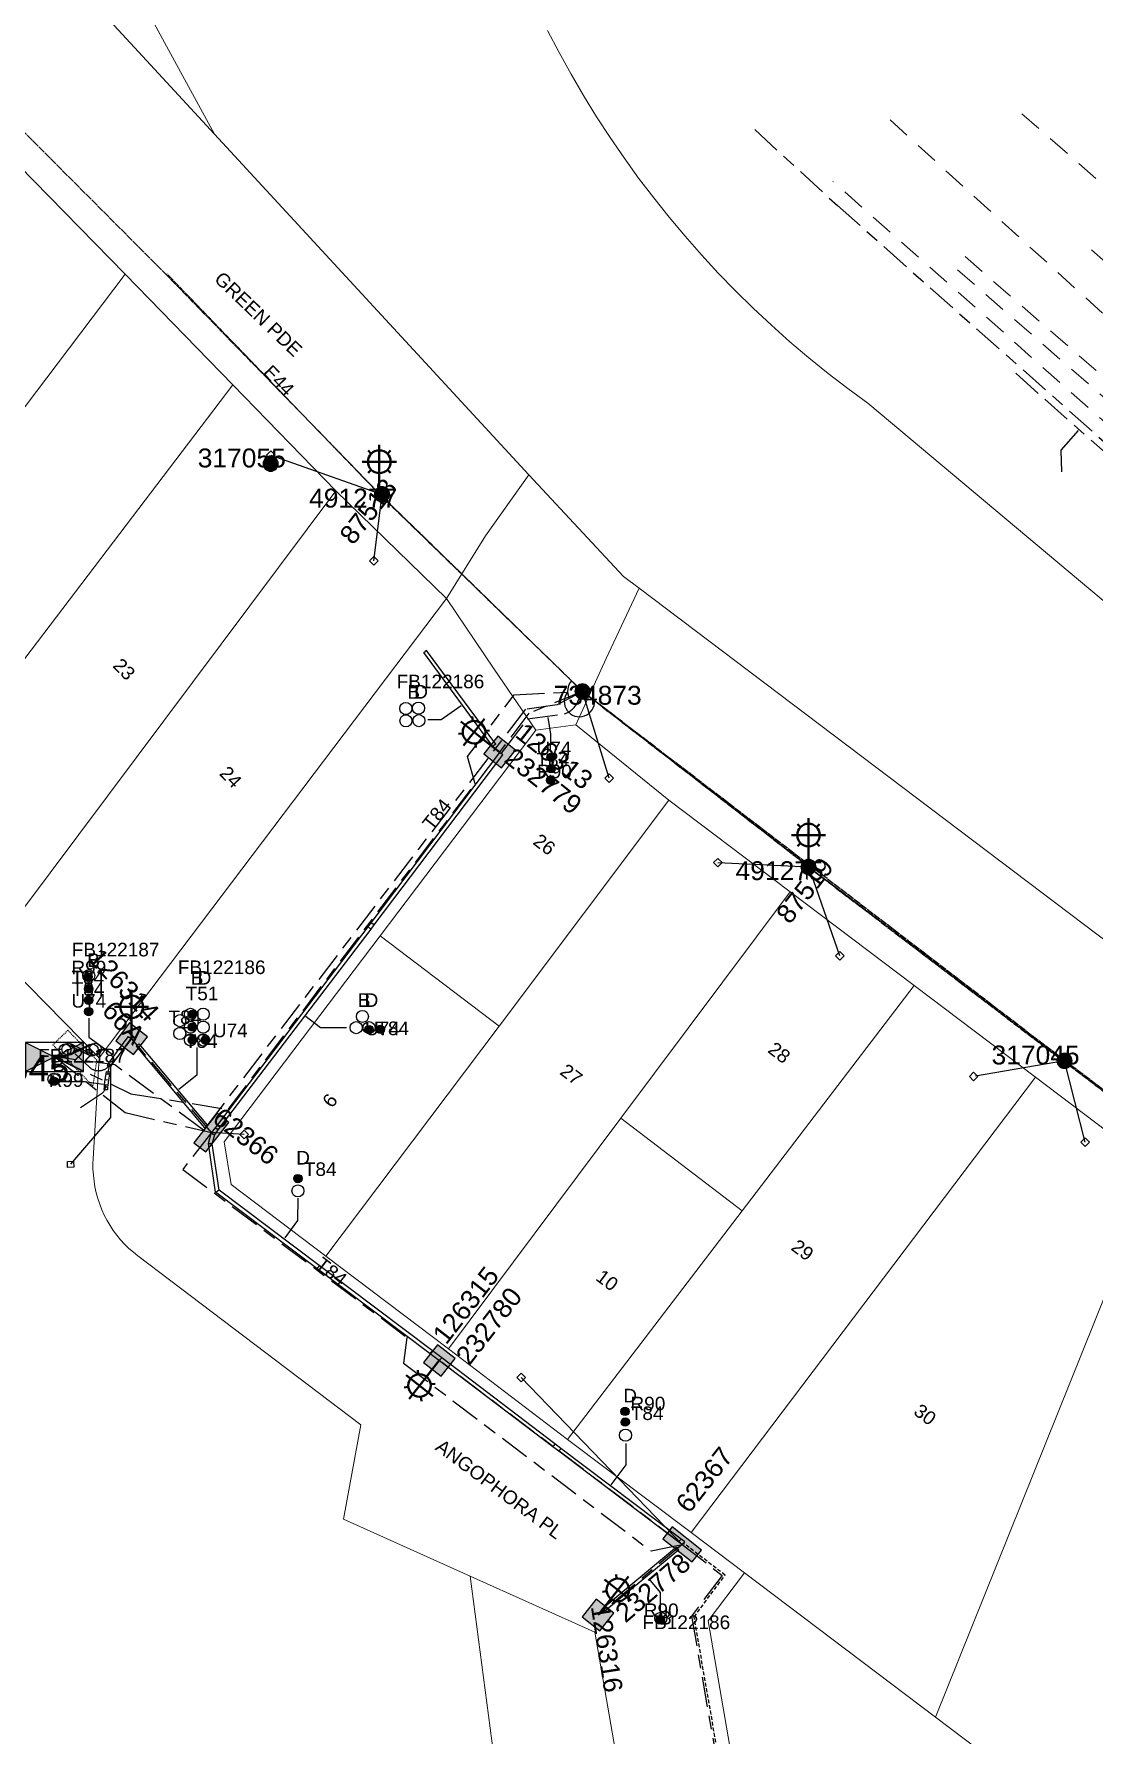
# Model space of a CAD drawing. Header units: metres. Extents: x 275581 to 277562, y 6265937 to 6267965.
# Drawn here: x 276253.6 to 276393.8, y 6267161 to 6267386 of the extents above; entities that cross this region are included whole.
import ezdxf
from ezdxf.enums import TextEntityAlignment as Align

# ---------------------------------------------------------------- set-up
doc = ezdxf.new("R2010")
doc.units = ezdxf.units.M
for name, pattern in [('Cable Exist OH', [1, 1, 0]), ('Cable Exist UG', [8.2, 4, -1.2, 1.8, -1.2]), ('Dash', [5, 3, -2]), ('DASHED', [0.75, 0.5, -0.25]), ('HIDDEN', [0.375, 0.25, -0.125]), ('HIDDEN2', [0.1875, 0.125, -0.0625])]:
    doc.linetypes.add(name, pattern=pattern)
doc.layers.get('0').update_dxf_attribs({"color": 6})
for name, color, linetype, lineweight in [('Cadastre Developer_SP_EXT', 9, 'Continuous', 5), ('Cadastre Land Parcels_SP_EXT', 9, 'Continuous', 5), ('Cadastre Other Property_SP_EXT', 9, 'HIDDEN', 5), ('Cadastre Roads_SP_EXT', 9, 'Continuous', 5)]:
    doc.layers.add(name, color=color, linetype=linetype, lineweight=lineweight)
for name, color, linetype in [('Duct_SP_EXT', 7, 'Continuous'), ('Equip_LV_EXT', 7, 'Continuous'), ('Equip_SP_SL_EXT', 7, 'Continuous'), ('Mains_HV_EXT', 7, 'Continuous'), ('Mains_LV_EXT', 7, 'Continuous'), ('Mains_LV_SL_EXT', 7, 'Continuous'), ('Mains_SL_EXT', 7, 'Continuous'), ('Services_SP_EXT', 7, 'Continuous'), ('Sub_SP_EXT', 7, 'Continuous'), ('SupportsOH_SP_TR_HV_LV_SL_EXT', 7, 'Continuous'), ('SupportsUG_SP_LV_EXT', 7, 'Continuous'), ('SupportsUG_SP_LV_SL_EXT', 7, 'Continuous'), ('Trench_SP_EXT', 7, 'Continuous')]:
    doc.layers.add(name, color=color, linetype=linetype)
doc.layers.add('UNKNOWN_FEATURES', color=1, linetype='DASHED', plot=False)
doc.styles.add('COLUMN_LABEL', font='arial.ttf')
doc.styles.add('iecARIAL', font='arial.ttf', dxfattribs={"height": 2})
doc.styles.add('POLE_LABEL', font='arial.ttf')
doc.styles.get("Standard").update_dxf_attribs({"font": 'arial.ttf'})

# ---------------------------------------------------------------- blocks, each defined once
blk = doc.blocks.new('SUB_PADMOUNT_EXT')
for points in [[(0, 0), (-3.84, 1.92), (-3.84, -1.92)], [(0, 0), (3.84, 1.92), (3.84, -1.92)]]:
    blk.add_hatch(color=256).paths.add_polyline_path(points)
for p, q in [((3.84, 1.92), (-3.84, -1.92)), ((-3.84, 1.92), (3.84, -1.92))]:
    blk.add_line(p, q)
blk.add_lwpolyline([(-3.84, -1.92), (3.84, -1.92), (3.84, 1.92), (-3.84, 1.92)], close=True)
for tag, height, flags, p in [('ASSET_NUM', 3.5, 8, (2, 2)), ('STREET_CODE', 0.2, 9, (1.5, 0)), ('CONSTRUCTED_VOLTAGE', 0.2, 9, (1.5, -0.2)), ('OPERATING_VOLTAGE', 0.2, 9, (1.5, -0.6)), ('ORIENTATION', 0.2, 9, (1.5, -0.8)), ('OWNED_BY', 0.2, 9, (1.5, -1)), ('OPERATED_BY', 0.2, 9, (1.5, -1.2)), ('SECONDARY_VOLTAGE', 0.2, 9, (1.5, -1.6)), ('STATE', 0.2, 9, (1.5, -1.8)), ('SUBSTATION_TYPE', 0.2, 9, (1.5, -2.2)), ('NO_PHASES', 0.2, 9, (1.5, -0.4)), ('MAINTAINED_BY', 0.2, 9, (1.5, -1.4)), ('PARENT', 0.2, 9, (1.5, -2)), ('STREETNAME', 0.2, 9, (1.5, -3)), ('SUBURB', 0.2, 9, (1.5, -3.2)), ('Z', 0.2, 1, (1.5, -3.6)), ('USAGE', 0.2, 9, (1.5, -2.4)), ('LEGEND', 0.2, 9, (1.5, -2.6)), ('LOCATION', 0.2, 9, (1.5, -2.8)), ('NOTES', 0.2, 9, (1.5, -3.4))]:
    blk.add_attdef(tag, text='', height=height, dxfattribs=dict(flags=flags)).set_placement(p, align=Align.MIDDLE_LEFT)
blk = doc.blocks.new('COLUMN_EXT')
blk.add_hatch(color=256).paths.add_polyline_path([(-1.49, 1.48), (-1.49, -1.49), (1.48, -1.49), (1.48, 1.48)])
blk.add_lwpolyline([(-1.49, -1.49), (1.48, -1.49), (1.48, 1.48), (-1.49, 1.48)], close=True)
for tag, height, style, flags, p in [('ASSET_NUM', 2.5, 'COLUMN_LABEL', 8, (2, 2)), ('STRUCTURE_PLANT_NUMBER', 0.2, 'POLE_LABEL', 9, (1.81, 0.03)), ('STREET_CODE', 0.2, 'COLUMN_LABEL', 9, (1.81, -0.2))]:
    blk.add_attdef(tag, text='', height=height, dxfattribs=dict(style=style, flags=flags)).set_placement(p, align=Align.MIDDLE_LEFT)
at = {"flags": 1}
blk.add_attdef('Z', (1.81, -2.35), '', height=0.2, dxfattribs=at)
at = {"flags": 9}
for tag, p in [('COLUMN_TYPE', (1.81, -0.4)), ('OWNED_BY', (1.81, -0.6)), ('STATE', (1.81, -0.8)), ('USAGE', (1.81, -1)), ('STREETNAME', (1.81, -1.6)), ('SUBURB', (1.81, -1.8)), ('LEGEND', (1.81, -1.2)), ('LOCATION', (1.81, -1.4)), ('NOTES', (1.81, -2))]:
    blk.add_attdef(tag, text='', height=0.2, dxfattribs=at).set_placement(p, align=Align.MIDDLE_LEFT)
blk = doc.blocks.new('PILLAR_EXT')
blk.add_hatch(color=256).paths.add_polyline_path([(-2.475, 0.99), (-2.475, -0.99), (2.475, -0.99), (2.475, 0.99)])
blk.add_lwpolyline([(-2.475, -0.99), (2.475, -0.99), (2.475, 0.99), (-2.475, 0.99)], close=True)
at = {"style": 'iecARIAL', "flags": 8}
blk.add_attdef('ASSET_NUM', (1.5, 3.5), '', height=2.5, dxfattribs=at)
for tag, p, flags in [('OWNED_BY', (0, -0.2), 9), ('STATE', (0, -0.4), 9), ('SUPPORT_TYPE', (0, -0.6), 9), ('STREETNAME', (0, -1.8), 9), ('SUBURB', (0, -2), 1), ('USAGE', (0, -0.8), 9), ('LEGEND', (0, -1), 9), ('LOCATION', (0, -1.2), 9), ('NOTES', (0, -1.4), 9), ('PARENT', (0, -1.6), 9)]:
    blk.add_attdef(tag, p, '', height=0.2, dxfattribs=dict(flags=flags))
blk = doc.blocks.new('DUCT_EXT')
blk.add_circle((0, 0.8), 0.8)
at = {"flags": 1}
blk.add_attdef('Z', (0, 0), '', height=0.2, dxfattribs=at)
at = {"flags": 9}
for tag, p in [('DUCT_CODE', (0, 0)), ('XSECT_TYPE', (0, -0.2)), ('STATE', (0, -0.6)), ('FB_REFERENCE', (0, -0.4)), ('NOTES', (0, -0.8))]:
    blk.add_attdef(tag, text='', height=0.2, dxfattribs=at).set_placement(p, align=Align.MIDDLE_LEFT)
blk = doc.blocks.new('SL_LANTERN_EXT')
at = {"lineweight": 40}
for p, q in [((-1.46, 5.68), (-1.06, 5.28)), ((0, 1.97), (0, 6.47)), ((1.46, 5.68), (1.06, 5.28)), ((-2.25, 4.22), (2.25, 4.22)), ((-1.46, 2.76), (-1.06, 3.16)), ((0, 0), (0, 2.72)), ((1.46, 2.76), (1.06, 3.16))]:
    blk.add_line(p, q, dxfattribs=at)
blk.add_circle((0, 4.22), 1.5, dxfattribs=at)
at = {"style": 'iecARIAL', "flags": 8}
blk.add_attdef('ASSET_NUM', (1.5, 1.5), '', height=2.5, dxfattribs=at)
for tag, p, height, flags in [('OPERATING_VOLTAGE', (0.98, -1.65), 0.2, 9), ('ORIENTATION', (0.98, -1.85), 0.2, 9), ('OWNED_BY', (0.98, -2.05), 0.2, 9), ('STATE', (0.98, -2.25), 0.2, 9), ('CONSTRUCTED_VOLTAGE', (0.98, -0.65), 0.2, 9), ('CONTROL_TYPE', (0.98, -0.85), 0.2, 9), ('LANTERN_PURPOSE', (0.98, -1.05), 0.2, 9), ('LANTERN_TYPE', (0.98, -1.25), 0.2, 9), ('NO_PHASES', (0.98, -1.45), 0.2, 9), ('USAGE', (0.98, -2.45), 0.2, 9), ('LNUMBER', (2.18, -3.25), 2.5, 8), ('CEXIST', (0.98, -2.65), 0.2, 9), ('CNEW', (0.98, -2.85), 0.2, 9), ('CNUMBER', (0.98, -3.05), 0.2, 9), ('CREMOVE', (0.98, -3.25), 0.2, 9), ('CREPLACE', (0.98, -3.45), 0.2, 9), ('LKINGHEIGHT', (0.98, -3.65), 0.2, 9), ('LBRACKET', (0.98, -3.85), 0.2, 9), ('LBRACKETVOCAB', (0.98, -4.05), 0.2, 9), ('LCATEGORY', (0.98, -4.25), 0.2, 9), ('LCHARGE1', (0.98, -4.45), 0.2, 9), ('LCHARGE1PERCENT', (0.98, -4.65), 0.2, 9), ('LCHARGE2', (0.98, -4.85), 0.2, 9), ('LCHARGE2PERCENT', (0.98, -5.05), 0.2, 9), ('LCHARGE3', (0.98, -5.25), 0.2, 9), ('LCHARGE3PERCENT', (0.98, -5.45), 0.2, 9), ('LEXIST', (0.98, -5.65), 0.2, 9), ('LLAMP', (0.98, -5.85), 0.2, 9), ('LLAMPVOCAB', (0.98, -6.05), 0.2, 9), ('LMAST', (0.98, -6.25), 0.2, 9), ('LMASTVOCAB', (0.98, -6.45), 0.2, 9), ('LNEW', (0.98, -6.65), 0.2, 9), ('LANTNUMBER', (0.98, -6.85), 0.2, 9), ('LOUTREACH', (0.98, -7.25), 0.2, 9), ('LOUTREACHVOCAB', (0.98, -7.45), 0.2, 9), ('LRATECODE', (0.98, -7.65), 0.2, 9), ('LREMOVE', (0.98, -7.85), 0.2, 9), ('LREPLACE', (0.98, -8.05), 0.2, 9), ('LTYPE', (0.98, -8.25), 0.2, 9), ('LTYPEVOCAB', (0.98, -8.45), 0.2, 9), ('LEGEND', (0.98, -8.65), 0.2, 9), ('LOCATION', (0.98, -8.85), 0.2, 9), ('NOTES', (0.98, -9.05), 0.2, 9), ('STREETNAME', (0.98, -9.25), 0.2, 9), ('SUBURB', (0.98, -9.45), 0.2, 1)]:
    blk.add_attdef(tag, p, '', height=height, dxfattribs=dict(flags=flags))
blk = doc.blocks.new('CCP_EXT')
at = {"flags": 9}
for tag, p in [('STATE', (0, -1.8)), ('NOTES', (0, -2))]:
    blk.add_attdef(tag, text='', height=0.2, dxfattribs=at).set_placement(p, align=Align.MIDDLE_LEFT)
blk.add_wipeout([(0, 0.57), (0.57, 0), (0, -0.57), (-0.57, 0)])
blk.add_lwpolyline([(-0.57, 0), (0, 0.57), (0.57, 0), (0, -0.57), (-0.57, 0)])
at = {"flags": 1}
blk.add_attdef('Z', (0, 0), '', height=0.2, dxfattribs=at)
at = {"flags": 9}
for tag, p in [('CCP_TYPE', (0, 0)), ('CONSTRUCTED_VOLTAGE', (0, -0.2)), ('OPERATING_VOLTAGE', (0, -0.6)), ('ORIENTATION', (0, -0.8)), ('OWNED_BY', (0, -1)), ('NO_PHASES', (0, -0.4)), ('USAGE', (0, -1.2)), ('LEGEND', (0, -1.4)), ('LIFE_SUPPORT', (0, -1.6))]:
    blk.add_attdef(tag, text='', height=0.2, dxfattribs=at).set_placement(p, align=Align.MIDDLE_LEFT)
blk = doc.blocks.new('POLE_EXT')
blk.add_hatch(color=256).paths.add_polyline_path([(-1, 0, 1), (1, 0, 1)])
blk.add_lwpolyline([(-1, 0, 1), (1, 0, 1)], format="xyb", close=True)
for tag, height, flags, p in [('pNumber', 2.5, 8, (-17.84, 2.07)), ('OWNED_BY', 0.2, 9, (1.35, -0.4)), ('SPECIAL_USE', 0.2, 9, (1.35, -0.8)), ('STATE', 0.2, 9, (1.35, -1)), ('cLV', 0.2, 9, (1.35, -1.4)), ('hDepth', 0.2, 9, (1.35, -1.6)), ('hDia', 0.2, 9, (1.35, -1.8)), ('cHV', 0.2, 9, (1.35, -2)), ('PARENT', 0.2, 9, (1.35, -0.6)), ('USAGE', 0.2, 9, (1.35, -1.2)), ('LBRACKET', 0.2, 9, (1.35, -2.2)), ('cLinedev', 0.2, 9, (1.35, -3.4)), ('pExisting', 0.2, 9, (1.35, -3.8)), ('pFooting', 0.2, 9, (1.35, -4.4)), ('pNew', 0.2, 9, (1.35, -4.6)), ('LExisting', 0.2, 9, (1.35, -2.4)), ('LANTNUMBER', 0.2, 9, (1.35, -2.6)), ('LOther', 0.2, 9, (1.35, -2.8)), ('LRemove', 0.2, 9, (1.35, -3)), ('LEGEND', 0.2, 9, (1.35, -3.2)), ('LOCATION', 0.2, 9, (1.35, -3.6)), ('PFNUMBER', 0.2, 9, (1.35, -4)), ('NEWPFNUMBER', 0.2, 9, (1.35, -4.2)), ('pRelocate', 0.2, 9, (1.35, -5)), ('pRemove', 0.2, 9, (1.35, -5.2)), ('pReplace', 0.2, 9, (1.35, -5.4)), ('pStay', 0.2, 9, (1.35, -5.6)), ('pType', 0.2, 9, (1.35, -5.8)), ('cspan', 0.2, 9, (1.35, -6)), ('STREETNAME', 0.2, 9, (1.35, -6.2)), ('SUBURB', 0.2, 9, (1.35, -6.4)), ('NOTES', 0.2, 9, (1.35, -6.6)), ('MAINTAINED_BY', 0.2, 9, (1.36, -6.81)), ('OPERATED_BY', 0.2, 9, (1.36, -7.01))]:
    blk.add_attdef(tag, text='', height=height, dxfattribs=dict(flags=flags)).set_placement(p, align=Align.MIDDLE_LEFT)
at = {"style": 'POLE_LABEL'}
for tag, height, flags, p in [('ASSET_NUM', 2.5, 8, (2, 2)), ('STRUCTURE_PLANT_NUMBER', 0.2, 9, (1.35, 0.03)), ('STREET_CODE', 0.2, 9, (1.35, -0.2))]:
    blk.add_attdef(tag, text='', height=height, dxfattribs=dict(at, flags=flags)).set_placement(p, align=Align.MIDDLE_LEFT)
at = {"flags": 1}
blk.add_attdef('Z', (1.35, -7.33), '', height=0.2, dxfattribs=at)
blk = doc.blocks.new('LV_UG_DFUSE_CLOSED_EXT')
for points in [[(1, 0), (0, 0)], [(5.04, 0.73), (2.16, -0.72)], [(5.05, -0.71), (2.16, 0.72)], [(6.2, 0.01), (7.2, 0.01)]]:
    blk.add_lwpolyline(points)
for centre in [(1.8, 0), (5.4, 0.01)]:
    blk.add_circle(centre, 0.8)
at = {"flags": 9}
for tag, p in [('ACTUAL_STATUS', (0, 0)), ('CONSTRUCTED_VOLTAGE', (0, -0.2)), ('OPERATING_VOLTAGE', (0, -0.6)), ('ORIENTATION', (0, -0.8)), ('STATE', (0, -1)), ('SWITCH_TYPE', (0, -1.2)), ('NO_PHASES', (0, -0.4)), ('USAGE', (0, -1.4)), ('NOTES', (0, -1.6))]:
    blk.add_attdef(tag, text='', height=0.2, dxfattribs=at).set_placement(p, align=Align.MIDDLE_LEFT)
at = {"flags": 1}
blk.add_attdef('Z', (0, 0), '', height=0.2, dxfattribs=at)
blk = doc.blocks.new('CABLE_LARGE_EXT')
h = blk.add_hatch(color=256)
edge = h.paths.add_edge_path()
edge.add_arc((0, 0.55), 0.55, 0, 360)
blk.add_circle((0, 0.55), 0.55)
at = {"flags": 1}
blk.add_attdef('Z', (0, 0), '', height=0.2, dxfattribs=at)
at = {"flags": 9}
for tag, p in [('COND_CODE', (0, 0)), ('STATE', (0, -0.4)), ('XSECT_SIZE', (0, -0.6)), ('FB_REFERENCE', (0, -0.2)), ('NOTES', (0, -0.8))]:
    blk.add_attdef(tag, text='', height=0.2, dxfattribs=at).set_placement(p, align=Align.MIDDLE_LEFT)

msp = doc.modelspace()

# ---------------------------------------------------------------- linework, layer by layer
at = {"layer": 'Cadastre Developer_SP_EXT', "linetype": 'Dash'}
for points in [[(276384.28, 6267375.49), (276513.6, 6267261.84)], [(276366.83, 6267374.66), (276402.66, 6267342.1), (276505.96, 6267253.24)], [(276393.47, 6267357.47), (276504.51, 6267259.71), (276519.97, 6267248.45)], [(276376.75, 6267356.59), (276497.24, 6267251.78)], [(276375.74, 6267354.85), (276489.9, 6267255.39)]]:
    msp.add_lwpolyline(points, dxfattribs=at)
at = {"layer": 'Cadastre Land Parcels_SP_EXT', "linetype": 'Continuous'}
for points in [[(276248.38, 6267433.95), (276256.94, 6267411.57), (276263.35, 6267398.64), (276277.43, 6267372.8), (276319.05, 6267327.73), (276331.57, 6267314.25), (276333.62, 6267312.71), (276480.58, 6267201.61), (276505.64, 6267182.7), (276542.26, 6267155), (276550.53, 6267166.37), (276564.88, 6267162.41), (276587.91, 6267160.08), (276725.12, 6267148.07), (276714.64, 6267133.5), (276780.87, 6267129.38), (276797.69, 6267128.17), (276798.5, 6267120.99), (276870.1, 6267093.58), (276892.51, 6267074.54), (276915.23, 6267055.24), (276952.48, 6267001.04)], [(276424.27, 6267286.57), (276363.9, 6267337.18), (276361.25, 6267339.14), (276358.65, 6267341.13), (276356.09, 6267343.19), (276353.58, 6267345.32), (276351.13, 6267347.5), (276348.73, 6267349.74), (276346.39, 6267352.04), (276344.1, 6267354.4), (276341.87, 6267356.81), (276339.7, 6267359.27), (276337.59, 6267361.79), (276335.55, 6267364.35), (276333.56, 6267366.97), (276331.64, 6267369.63), (276329.78, 6267372.34), (276327.99, 6267375.09), (276326.27, 6267377.89), (276324.62, 6267380.72), (276323.03, 6267383.6), (276321.52, 6267386.51)], [(276317.22, 6267136.75), (276311.27, 6267182.01), (276294.49, 6267189.56), (276296.82, 6267202.04), (276267.31, 6267224.36), (276266.7, 6267224.85), (276266.11, 6267225.37), (276265.55, 6267225.92), (276265.02, 6267226.5), (276264.52, 6267227.11), (276264.05, 6267227.74), (276263.62, 6267228.39), (276263.22, 6267229.07), (276262.86, 6267229.77), (276262.54, 6267230.48), (276262.25, 6267231.22), (276262, 6267231.96), (276261.79, 6267232.72), (276261.62, 6267233.49), (276261.5, 6267234.26), (276261.41, 6267235.04), (276261.36, 6267235.83), (276261.36, 6267236.61), (276261.38, 6267237.21), (276261.95, 6267246.86), (276262.17, 6267250.57), (276248.08, 6267264.93)]]:
    msp.add_lwpolyline(points, dxfattribs=at)
for points in [[(276265.6, 6267354.24), (276251.55, 6267368.65), (276205.9, 6267308.12), (276219.9, 6267293.79), (276265.6, 6267354.24)], [(276279.88, 6267339.6), (276265.6, 6267354.24), (276219.9, 6267293.79), (276234.01, 6267279.33), (276279.88, 6267339.6)], [(276248.08, 6267264.93), (276293.49, 6267325.61), (276279.88, 6267339.6), (276234.01, 6267279.33), (276248.08, 6267264.93)], [(276308.14, 6267311.35), (276293.49, 6267325.61), (276248.08, 6267264.93), (276262.17, 6267250.57), (276308.14, 6267311.35)], [(276337.54, 6267284.68), (276325.26, 6267294.62), (276319.94, 6267293.92), (276299.36, 6267266.73), (276315.09, 6267254.77), (276337.54, 6267284.68)], [(276353.61, 6267272.54), (276337.54, 6267284.68), (276315.09, 6267254.77), (276292.18, 6267224.34), (276308.39, 6267212.07), (276331.21, 6267242.59), (276353.61, 6267272.54)], [(276347.25, 6267230.33), (276370.03, 6267260.14), (276353.61, 6267272.54), (276331.21, 6267242.59), (276347.25, 6267230.33)], [(276315.09, 6267254.77), (276299.36, 6267266.73), (276278.74, 6267239.47), (276279.64, 6267233.82), (276292.18, 6267224.34), (276315.09, 6267254.77)], [(276340.5, 6267187.78), (276386.08, 6267248.01), (276370.03, 6267260.14), (276347.25, 6267230.33), (276324.14, 6267200.1), (276340.5, 6267187.78)], [(276372.84, 6267163.36), (276402.06, 6267235.95), (276386.08, 6267248.01), (276340.5, 6267187.78), (276347.57, 6267182.46), (276372.84, 6267163.36)], [(276347.25, 6267230.33), (276331.21, 6267242.59), (276308.39, 6267212.07), (276324.14, 6267200.1), (276347.25, 6267230.33)], [(276406.6, 6267137.83), (276418.17, 6267223.78), (276402.06, 6267235.95), (276372.84, 6267163.36), (276380.27, 6267157.74), (276406.6, 6267137.83)], [(276335.98, 6267127.29), (276327.78, 6267174.58), (276311.27, 6267182.01), (276317.22, 6267136.75), (276265.96, 6267092.62), (276151.02, 6267173.49), (276147.76, 6267148.65), (276143.77, 6267117.76), (276141.76, 6267101.86), (276139.2, 6267081.86), (276134.02, 6267063.32), (276129.22, 6267045.91), (276123.61, 6267026.16), (276137.54, 6267024.29), (276147.46, 6267022.95), (276148.83, 6267022.76), (276269.2, 6267006.41), (276279.22, 6267078.43), (276335.98, 6267127.29)], [(276372.84, 6267163.36), (276347.57, 6267182.46), (276342.75, 6267176.08), (276349.83, 6267135.18), (276365.24, 6267137.85), (276380.27, 6267157.74), (276372.84, 6267163.36)]]:
    msp.add_lwpolyline(points, close=True, dxfattribs=at)
at = {"layer": 'Cadastre Other Property_SP_EXT', "linetype": 'HIDDEN2'}
msp.add_lwpolyline([(276261.36, 6267246.86), (276261.87, 6267250.28), (276258.03, 6267254.22), (276256.06, 6267252.3), (276261.36, 6267246.86)], close=True, dxfattribs=at)
at = {"layer": 'Duct_SP_EXT'}
for p, q in [((276305.12, 6267304.2), (276305.32, 6267304.35)), ((276314.26, 6267291.79), (276305.12, 6267304.2)), ((276305.51, 6267304.49), (276305.32, 6267304.35)), ((276314.65, 6267292.07), (276305.51, 6267304.49)), ((276314.26, 6267291.79), (276314.46, 6267291.93)), ((276314.65, 6267292.07), (276314.46, 6267291.93)), ((276298.19, 6267268.46), (276315.19, 6267290.97)), ((276298.58, 6267268.17), (276315.57, 6267290.68)), ((276315.19, 6267290.97), (276315.38, 6267290.83)), ((276315.57, 6267290.68), (276315.38, 6267290.83)), ((276297.77, 6267267.9), (276298.19, 6267268.46)), ((276297.77, 6267267.9), (276297.96, 6267267.75)), ((276298.15, 6267267.61), (276297.96, 6267267.75)), ((276298.15, 6267267.61), (276298.58, 6267268.17)), ((276298.19, 6267268.46), (276298.19, 6267268.46)), ((276298.19, 6267268.46), (276298.38, 6267268.32)), ((276298.19, 6267268.46), (276298.38, 6267268.32)), ((276298.58, 6267268.17), (276298.38, 6267268.32)), ((276298.58, 6267268.17), (276298.38, 6267268.32)), ((276298.58, 6267268.17), (276298.58, 6267268.17)), ((276264.92, 6267251.95), (276263.26, 6267249.7)), ((276265.31, 6267251.66), (276263.71, 6267249.51)), ((276266.01, 6267253.41), (276264.92, 6267251.95)), ((276264.92, 6267251.95), (276264.92, 6267251.95)), ((276264.92, 6267251.95), (276265.12, 6267251.81)), ((276264.92, 6267251.95), (276265.12, 6267251.81)), ((276265.31, 6267251.66), (276265.12, 6267251.81)), ((276265.31, 6267251.66), (276265.12, 6267251.81)), ((276266.39, 6267253.12), (276265.31, 6267251.66)), ((276265.31, 6267251.66), (276265.31, 6267251.66)), ((276266.01, 6267253.41), (276266.2, 6267253.27)), ((276266.39, 6267253.12), (276266.2, 6267253.27)), ((276267.07, 6267252.11), (276267.25, 6267252.26)), ((276267.07, 6267252.11), (276276.13, 6267241.31)), ((276267.44, 6267252.42), (276267.25, 6267252.26)), ((276267.44, 6267252.42), (276276.5, 6267241.62)), ((276263.26, 6267249.7), (276263.23, 6267249.52)), ((276263.23, 6267249.52), (276263.46, 6267249.48)), ((276263.26, 6267249.7), (276263.48, 6267249.6)), ((276263.7, 6267249.45), (276263.46, 6267249.48)), ((276263.71, 6267249.51), (276263.48, 6267249.6)), ((276263.71, 6267249.51), (276263.7, 6267249.45)), ((276262.84, 6267247.04), (276262.82, 6267246.71)), ((276262.94, 6267247.72), (276262.84, 6267247.04)), ((276262.84, 6267247.04), (276263.07, 6267247.01)), ((276263.06, 6267248.47), (276262.94, 6267247.72)), ((276262.94, 6267247.72), (276262.94, 6267247.72)), ((276262.94, 6267247.72), (276263.18, 6267247.68)), ((276262.94, 6267247.72), (276263.18, 6267247.68)), ((276263.11, 6267248.76), (276263.06, 6267248.47)), ((276263.06, 6267248.47), (276263.3, 6267248.43)), ((276263.31, 6267246.98), (276263.07, 6267247.01)), ((276263.11, 6267248.76), (276263.35, 6267248.73)), ((276263.42, 6267247.64), (276263.18, 6267247.68)), ((276263.42, 6267247.64), (276263.18, 6267247.68)), ((276263.54, 6267248.4), (276263.3, 6267248.43)), ((276263.31, 6267246.98), (276263.3, 6267246.69)), ((276263.42, 6267247.64), (276263.31, 6267246.98)), ((276263.58, 6267248.69), (276263.35, 6267248.73)), ((276263.54, 6267248.4), (276263.42, 6267247.64)), ((276263.42, 6267247.64), (276263.42, 6267247.64)), ((276263.58, 6267248.69), (276263.54, 6267248.4)), ((276262.82, 6267246.71), (276262.8, 6267246.37)), ((276262.8, 6267246.37), (276263.04, 6267246.36)), ((276262.82, 6267246.71), (276263.06, 6267246.7)), ((276263.28, 6267246.34), (276263.04, 6267246.36)), ((276263.3, 6267246.69), (276263.06, 6267246.7)), ((276263.3, 6267246.69), (276263.28, 6267246.34)), ((276276.13, 6267241.31), (276276.31, 6267241.46)), ((276276.5, 6267241.62), (276276.31, 6267241.46)), ((276276.66, 6267239.25), (276277.02, 6267240.56)), ((276277.02, 6267240.56), (276277.26, 6267240.5)), ((276277.06, 6267240.64), (276277.55, 6267241.31)), ((276277.06, 6267240.64), (276277.26, 6267240.5)), ((276277.15, 6267239.22), (276277.49, 6267240.43)), ((276277.49, 6267240.43), (276277.26, 6267240.5)), ((276277.45, 6267240.36), (276277.26, 6267240.5)), ((276277.45, 6267240.36), (276277.94, 6267241.03)), ((276277.55, 6267241.31), (276277.55, 6267241.31)), ((276277.55, 6267241.31), (276277.75, 6267241.17)), ((276277.55, 6267241.31), (276277.75, 6267241.17)), ((276277.94, 6267241.03), (276277.75, 6267241.17)), ((276277.94, 6267241.03), (276277.75, 6267241.17)), ((276277.94, 6267241.03), (276277.94, 6267241.03)), ((276277.59, 6267232.79), (276276.66, 6267239.25)), ((276276.66, 6267239.25), (276276.9, 6267239.24)), ((276277.15, 6267239.22), (276276.9, 6267239.24)), ((276278.04, 6267233.05), (276277.15, 6267239.22)), ((276277.59, 6267232.79), (276277.82, 6267232.92)), ((276290.99, 6267222.7), (276277.59, 6267232.79)), ((276278.04, 6267233.05), (276277.82, 6267232.92)), ((276291.28, 6267223.09), (276278.04, 6267233.05)), ((276290.99, 6267222.7), (276291.14, 6267222.89)), ((276305.98, 6267211.43), (276290.99, 6267222.7)), ((276291.28, 6267223.09), (276291.14, 6267222.89)), ((276306.27, 6267211.81), (276291.28, 6267223.09)), ((276305.98, 6267211.43), (276306.12, 6267211.62)), ((276305.98, 6267211.43), (276306.12, 6267211.62)), ((276307.22, 6267210.49), (276305.98, 6267211.43)), ((276305.98, 6267211.43), (276305.98, 6267211.43)), ((276306.27, 6267211.81), (276306.12, 6267211.62)), ((276306.27, 6267211.81), (276306.12, 6267211.62)), ((276307.5, 6267210.88), (276306.27, 6267211.81)), ((276306.27, 6267211.81), (276306.27, 6267211.81)), ((276307.5, 6267210.88), (276307.36, 6267210.69)), ((276307.5, 6267210.88), (276307.36, 6267210.69)), ((276307.21, 6267210.49), (276307.36, 6267210.69)), ((276307.22, 6267210.49), (276307.36, 6267210.69)), ((276322.2, 6267199.11), (276322.34, 6267199.3)), ((276322.2, 6267199.11), (276322.34, 6267199.3)), ((276322.99, 6267198.52), (276322.2, 6267199.11)), ((276322.2, 6267199.11), (276322.2, 6267199.11)), ((276322.49, 6267199.49), (276322.34, 6267199.3)), ((276322.49, 6267199.49), (276322.34, 6267199.3)), ((276323.27, 6267198.9), (276322.49, 6267199.49)), ((276322.49, 6267199.49), (276322.49, 6267199.49)), ((276322.99, 6267198.52), (276323.13, 6267198.71)), ((276338.89, 6267186.52), (276322.99, 6267198.52)), ((276323.27, 6267198.9), (276323.13, 6267198.71)), ((276339.18, 6267186.91), (276323.27, 6267198.9)), ((276338.89, 6267186.52), (276339.03, 6267186.71)), ((276338.89, 6267186.52), (276339.03, 6267186.71)), ((276339.37, 6267186.16), (276338.89, 6267186.52)), ((276338.89, 6267186.52), (276338.89, 6267186.52)), ((276339.17, 6267186.91), (276339.03, 6267186.71)), ((276339.18, 6267186.91), (276339.03, 6267186.71)), ((276339.66, 6267186.55), (276339.17, 6267186.91)), ((276339.17, 6267186.91), (276339.18, 6267186.91)), ((276339.37, 6267186.16), (276339.51, 6267186.36)), ((276339.66, 6267186.55), (276339.51, 6267186.36)), ((276338.57, 6267185.84), (276328.81, 6267177.72)), ((276338.88, 6267185.48), (276329.11, 6267177.35)), ((276338.57, 6267185.84), (276338.72, 6267185.66)), ((276338.88, 6267185.48), (276338.72, 6267185.66)), ((276328.81, 6267177.72), (276328.96, 6267177.54)), ((276329.11, 6267177.35), (276328.96, 6267177.54))]:
    msp.add_line(p, q, dxfattribs=at)
at = {"layer": 'Duct_SP_EXT', "linetype": 'Continuous'}
msp.add_lwpolyline([(276389.55, 6267328.11), (276389.49, 6267330.98), (276391.78, 6267333.57)], dxfattribs=at)
at = {"layer": 'Duct_SP_EXT'}
for points in [[(276305.66, 6267295.32), (276307.42, 6267295.34), (276310.06, 6267297.19)], [(276321.92, 6267291.06), (276321.93, 6267293.4), (276321.61, 6267295.62)], [(276294.91, 6267254.56), (276291.48, 6267254.54), (276289.38, 6267256.13)], [(276260.79, 6267255.83), (276260.79, 6267253.31), (276264.02, 6267250.96)], [(276272.72, 6267254.6), (276274.04, 6267254.6)], [(276275.08, 6267251.93), (276275.1, 6267248.29), (276272.73, 6267246.38)], [(276257.01, 6267247.45), (276260.23, 6267247.45), (276262.72, 6267247.1)], [(276288.46, 6267232.02), (276288.44, 6267229.04), (276286.76, 6267226.77)], [(276331.85, 6267199.55), (276331.86, 6267196.72), (276329.9, 6267194.1)], [(276336.47, 6267176.75), (276336.45, 6267179.85), (276334.94, 6267181.65)]]:
    msp.add_lwpolyline(points, dxfattribs=at)
at = {"layer": 'Mains_HV_EXT', "linetype": 'Continuous'}
msp.add_lwpolyline([(276324.68, 6267300.47, 0.303824), (276324.38, 6267298.12)], format="xyb", dxfattribs=at)
at = {"layer": 'Mains_LV_EXT', "linetype": 'Cable Exist UG'}
for points in [[(276256.29, 6267250.7), (276266.37, 6267245.83), (276279.24, 6267243.75), (276311.91, 6267286.82), (276310.9, 6267290.46), (276317.11, 6267298.61), (276326.14, 6267299.05)], [(276277.03, 6267240.68), (276266.51, 6267253.1)], [(276256.29, 6267250.7), (276265.61, 6267243.35), (276277.03, 6267240.68)], [(276339.33, 6267186.21), (276344.6, 6267182.09), (276340.56, 6267176.73), (276348.2, 6267132.78), (276346.55, 6267130.88), (276343.01, 6267105.58), (276345.72, 6267103.06)]]:
    msp.add_lwpolyline(points, dxfattribs=at)
at = {"layer": 'Mains_LV_EXT', "linetype": 'Continuous'}
msp.add_lwpolyline([(276324.16, 6267298.95, 1.458352), (276327.72, 6267297.83)], format="xyb", dxfattribs=at)
at = {"layer": 'Mains_LV_SL_EXT', "linetype": 'Cable Exist UG'}
for points in [[(276348.92, 6267373.39), (276359.87, 6267363.34), (276404.94, 6267323.42)], [(276326.14, 6267299.05), (276319.05, 6267296.17), (276315.16, 6267291.04)], [(276339.33, 6267186.21), (276328.26, 6267176.83)]]:
    msp.add_lwpolyline(points, dxfattribs=at)
at = {"layer": 'Trench_SP_EXT', "linetype": 'Cable Exist UG'}
for points in [[(276383.47, 6267341.16), (276387.29, 6267337.72), (276403.87, 6267323.04), (276404.94, 6267323.42), (276404.67, 6267322.32), (276408.02, 6267319.36)], [(276266.47, 6267253.1), (276267.42, 6267251.94)], [(276263.55, 6267249.7), (276263.3, 6267248.43)], [(276276.03, 6267241.8), (276277.03, 6267240.68)], [(276339.33, 6267186.21), (276338.4, 6267185.39)], [(276329.2, 6267177.82), (276328.2, 6267176.87)]]:
    msp.add_lwpolyline(points, dxfattribs=at)
for points in [[(276315.42, 6267290.89), (276315.85, 6267291.45), (276315.85, 6267291.45), (276318.87, 6267295.43), (276323.75, 6267296.1), (276323.75, 6267296.1, 0.216974), (276325.53, 6267297.71), (276325.53, 6267297.71), (276326.14, 6267299.05)], [(276263.46, 6267249.48, -0.41864), (276260.88, 6267249.35), (276260.88, 6267249.35), (276259.01, 6267251.11)], [(276263.07, 6267247.01, -0.236571), (276262.49, 6267245.83), (276262.49, 6267245.83), (276259.7, 6267243.98)]]:
    msp.add_lwpolyline(points, format="xyb", dxfattribs=at)
at = {"layer": 'UNKNOWN_FEATURES'}
msp.add_lwpolyline([(276348.23, 6267134.42), (276348.21, 6267134.54), (276348.21, 6267134.54), (276348.15, 6267134.9), (276348.15, 6267134.9), (276340.9, 6267176.62), (276341.34, 6267177.22), (276341.34, 6267177.22), (276345, 6267182.14), (276339.51, 6267186.36)], dxfattribs=at)

# ---------------------------------------------------------------- block references
at = {"layer": 'Duct_SP_EXT'}
for name, p in [('DUCT_EXT', (276302.76, 6267296)), ('DUCT_EXT', (276304.44, 6267296.04)), ('DUCT_EXT', (276302.77, 6267294.37)), ('DUCT_EXT', (276304.49, 6267294.39)), ('CABLE_LARGE_EXT', (276321.97, 6267289.78)), ('CABLE_LARGE_EXT', (276321.94, 6267286.76)), ('CABLE_LARGE_EXT', (276321.96, 6267288.27)), ('DUCT_EXT', (276260.8, 6267260.65)), ('CABLE_LARGE_EXT', (276260.72, 6267260.73)), ('CABLE_LARGE_EXT', (276260.78, 6267257.65)), ('CABLE_LARGE_EXT', (276260.79, 6267259.15)), ('CABLE_LARGE_EXT', (276260.79, 6267256.15)), ('DUCT_EXT', (276297.01, 6267255.26)), ('DUCT_EXT', (276296.19, 6267253.77)), ('DUCT_EXT', (276297.89, 6267253.77)), ('CABLE_LARGE_EXT', (276297.89, 6267253.77)), ('CABLE_LARGE_EXT', (276299.38, 6267253.78)), ('DUCT_EXT', (276256.19, 6267246.94)), ('CABLE_LARGE_EXT', (276256.19, 6267246.94)), ('DUCT_EXT', (276288.48, 6267232.17)), ('CABLE_LARGE_EXT', (276288.47, 6267234.06)), ('CABLE_LARGE_EXT', (276331.76, 6267203.25)), ('CABLE_LARGE_EXT', (276331.79, 6267201.84)), ('DUCT_EXT', (276331.82, 6267199.85)), ('DUCT_EXT', (276336.49, 6267175.63)), ('CABLE_LARGE_EXT', (276336.42, 6267175.71))]:
    msp.add_blockref(name, p, dxfattribs=at)
at = {"layer": 'Duct_SP_EXT', "rotation": 90}
for name, p in [('DUCT_EXT', (276273.64, 6267255.49)), ('DUCT_EXT', (276275.05, 6267256.34)), ('CABLE_LARGE_EXT', (276275.05, 6267256.34)), ('DUCT_EXT', (276276.75, 6267256.35)), ('DUCT_EXT', (276273.64, 6267253.79)), ('DUCT_EXT', (276275.05, 6267254.64)), ('DUCT_EXT', (276275.05, 6267252.94)), ('CABLE_LARGE_EXT', (276275.05, 6267254.64)), ('DUCT_EXT', (276276.75, 6267254.64)), ('DUCT_EXT', (276276.76, 6267252.94)), ('CABLE_LARGE_EXT', (276275.05, 6267252.94)), ('CABLE_LARGE_EXT', (276276.76, 6267252.94))]:
    msp.add_blockref(name, p, dxfattribs=at)
at = {"layer": 'Equip_LV_EXT'}
for p in [(276255.85, 6267251.61), (276256.26, 6267251.7)]:
    msp.add_blockref('LV_UG_DFUSE_CLOSED_EXT', p, dxfattribs=at)
at = {"layer": 'Equip_SP_SL_EXT'}
ref = msp.add_blockref('SL_LANTERN_EXT', (276299.25, 6267325.23), dxfattribs=at)
ref.add_attrib('ASSET_NUM', '87518', dxfattribs={"layer": '0', "height": 2.5, "rotation": 52.1513, "style": 'iecARIAL'}).set_placement((276300.75, 6267326.73), align=Align.MIDDLE_RIGHT)
ref = msp.add_blockref('SL_LANTERN_EXT', (276315.1, 6267291.05), dxfattribs=dict(at, rotation=51.68279400381589))
ref.add_attrib('ASSET_NUM', '126313', dxfattribs={"layer": '0', "height": 2.5, "rotation": 321.6705, "style": 'iecARIAL'}).set_placement((276316.6, 6267292.55), align=Align.BOTTOM_LEFT)
ref = msp.add_blockref('SL_LANTERN_EXT', (276356.04, 6267275.83), dxfattribs=at)
ref.add_attrib('ASSET_NUM', '87519', dxfattribs={"layer": '0', "height": 2.5, "rotation": 52.1211, "style": 'iecARIAL'}).set_placement((276357.54, 6267277.33), align=Align.TOP_RIGHT)
ref = msp.add_blockref('SL_LANTERN_EXT', (276266.47, 6267253.1), dxfattribs=at)
ref.add_attrib('ASSET_NUM', '126314', dxfattribs={"layer": '0', "height": 2.5, "rotation": 313.1151, "style": 'iecARIAL'}).set_placement((276267.97, 6267254.6), align=Align.BOTTOM_RIGHT)
ref = msp.add_blockref('SL_LANTERN_EXT', (276307.18, 6267210.54), dxfattribs=dict(at, rotation=141.8312224768498))
ref.add_attrib('ASSET_NUM', '126315', dxfattribs={"layer": '0', "height": 2.5, "rotation": 52.1211, "style": 'iecARIAL'}).set_placement((276308.68, 6267212.04), align=Align.BOTTOM_LEFT)
ref = msp.add_blockref('SL_LANTERN_EXT', (276328.2, 6267176.87), dxfattribs=dict(at, rotation=321.7550126076084))
ref.add_attrib('ASSET_NUM', '126316', dxfattribs={"layer": '0', "height": 2.5, "rotation": 278.9473, "style": 'iecARIAL'}).set_placement((276329.7, 6267178.37), align=Align.TOP_LEFT)
at = {"layer": 'Sub_SP_EXT'}
ref = msp.add_blockref('SUB_PADMOUNT_EXT', (276256.26, 6267250.7), dxfattribs=at)
ref.add_attrib('ASSET_NUM', '18545', dxfattribs={"layer": '0', "height": 3.5}).set_placement((276258.26, 6267250.95), align=Align.TOP_RIGHT)
at = {"layer": 'SupportsOH_SP_TR_HV_LV_SL_EXT'}
ref = msp.add_blockref('POLE_EXT', (276299.61, 6267325.13), dxfattribs=at)
ref.add_attrib('ASSET_NUM', '491277', dxfattribs={"layer": '0', "height": 2.5, "rotation": 0.0061, "style": 'POLE_LABEL'}).set_placement((276301.61, 6267325.88), align=Align.TOP_RIGHT)
ref = msp.add_blockref('POLE_EXT', (276326.14, 6267299.05), dxfattribs=at)
ref.add_attrib('ASSET_NUM', '734873', dxfattribs={"layer": '0', "height": 2.5, "style": 'POLE_LABEL'}).set_placement((276328.14, 6267299.8), align=Align.TOP_CENTER)
ref = msp.add_blockref('POLE_EXT', (276356.04, 6267275.83), dxfattribs=at)
ref.add_attrib('ASSET_NUM', '491275', dxfattribs={"layer": '0', "height": 2.5, "rotation": 359.9405, "style": 'POLE_LABEL'}).set_placement((276358.04, 6267276.58), align=Align.TOP_RIGHT)
ref = msp.add_blockref('POLE_EXT', (276389.91, 6267250.19), dxfattribs=at)
ref.add_attrib('ASSET_NUM', '317045', dxfattribs={"layer": '0', "height": 2.5, "style": 'POLE_LABEL'}).set_placement((276391.91, 6267250.95), align=Align.MIDDLE_RIGHT)
at = {"layer": 'SupportsUG_SP_LV_EXT'}
ref = msp.add_blockref('PILLAR_EXT', (276277.03, 6267240.68), dxfattribs=dict(at, rotation=51.68279400381589))
ref.add_attrib('ASSET_NUM', '62366', dxfattribs={"layer": '0', "height": 2.5, "rotation": 321.9036, "style": 'iecARIAL'}).set_placement((276278.53, 6267244.18), align=Align.TOP_LEFT)
ref = msp.add_blockref('PILLAR_EXT', (276339.33, 6267186.21), dxfattribs=dict(at, rotation=141.8292216183418))
ref.add_attrib('ASSET_NUM', '62367', dxfattribs={"layer": '0', "height": 2.5, "rotation": 51.7912, "style": 'iecARIAL'}).set_placement((276340.83, 6267189.71), align=Align.BOTTOM_LEFT)
at = {"layer": 'SupportsUG_SP_LV_SL_EXT'}
ref = msp.add_blockref('COLUMN_EXT', (276315.16, 6267291.04), dxfattribs=dict(at, rotation=51.68279400381589))
ref.add_attrib('ASSET_NUM', '232779', dxfattribs={"layer": '0', "height": 2.5, "rotation": 321.6705, "style": 'COLUMN_LABEL'}).set_placement((276317.16, 6267291.79), align=Align.TOP_LEFT)
ref = msp.add_blockref('COLUMN_EXT', (276266.47, 6267253.1), dxfattribs=dict(at, rotation=232.2853155939088))
ref.add_attrib('ASSET_NUM', '66A', dxfattribs={"layer": '0', "height": 2.5, "rotation": 313.1151, "style": 'COLUMN_LABEL'}).set_placement((276268.47, 6267253.85), align=Align.TOP_RIGHT)
ref = msp.add_blockref('COLUMN_EXT', (276307.18, 6267210.54), dxfattribs=dict(at, rotation=141.8312224768498))
ref.add_attrib('ASSET_NUM', '232780', dxfattribs={"layer": '0', "height": 2.5, "rotation": 52.1211, "style": 'COLUMN_LABEL'}).set_placement((276309.18, 6267211.29), align=Align.TOP_LEFT)
ref = msp.add_blockref('COLUMN_EXT', (276328.2, 6267176.87), dxfattribs=dict(at, rotation=321.7550126076084))
ref.add_attrib('ASSET_NUM', '232778', dxfattribs={"layer": '0', "height": 2.5, "rotation": 40.6696, "style": 'COLUMN_LABEL'}).set_placement((276330.2, 6267177.62), align=Align.TOP_LEFT)

# ---------------------------------------------------------------- texts
at = {"layer": 'Cadastre Land Parcels_SP_EXT'}
for s, rotation, p in [('23', 314.3084, (276263.87, 6267302.37)), ('24', 314.1823, (276277.97, 6267288.11)), ('26', 322.9807, (276319.44, 6267278.94)), ('28', 322.8, (276350.52, 6267251.4)), ('27', 322.9738, (276323, 6267248.5)), ('6', 52.7728, (276293, 6267243.83)), ('29', 322.941, (276353.6, 6267225.27)), ('10', 323.1, (276327.75, 6267221.27)), ('30', 322.9548, (276369.81, 6267203.51))]:
    msp.add_text(s, height=1.8, rotation=rotation, dxfattribs=at).set_placement(p)
at = {"layer": 'Cadastre Roads_SP_EXT'}
for s, rotation, p in [('GREEN PDE', 316.1367, (276277.28, 6267353.46)), ('ANGOPHORA PL', 323.3008, (276306.52, 6267198.81))]:
    msp.add_text(s, height=1.8, rotation=rotation, dxfattribs=at).set_placement(p)
at = {"layer": 'Duct_SP_EXT'}
for s, p in [('FB122186', (276301.54, 6267299.47)), ('B', (276302.95, 6267298.09)), ('D', (276303.87, 6267298.11)), ('U74', (276320.05, 6267290.62)), ('T84', (276320.04, 6267289.13)), ('R90', (276320.11, 6267287.57)), ('FB122187', (276258.55, 6267264)), ('R99', (276258.51, 6267261.62)), ('B', (276260.6, 6267262.6)), ('FB122186', (276272.59, 6267261.66)), ('T84', (276258.52, 6267260.29)), ('T84', (276258.54, 6267258.77)), ('B', (276274.3, 6267260.26)), ('D', (276275.2, 6267260.26)), ('U74', (276258.5, 6267257.22)), ('T51', (276273.62, 6267258.19)), ('B', (276296.4, 6267257.31)), ('D', (276297.3, 6267257.31)), ('T84', (276271.35, 6267255.04)), ('T84', (276273.52, 6267251.89)), ('U74', (276277.22, 6267253.3)), ('U74', (276297.35, 6267253.56)), ('T84', (276298.85, 6267253.58)), ('FB122187', (276254.09, 6267249.96)), ('B', (276256, 6267248.77)), ('R99', (276255.49, 6267246.74)), ('D', (276288.25, 6267236.46)), ('T84', (276289.26, 6267234.95)), ('D', (276331.53, 6267204.99)), ('T84', (276332.52, 6267202.66)), ('R90', (276332.48, 6267203.94)), ('R90', (276334.24, 6267176.59)), ('B', (276336.27, 6267175.6)), ('FB122186', (276334.07, 6267175))]:
    msp.add_text(s, height=1.8, dxfattribs=at).set_placement(p)
at = {"layer": 'Mains_LV_EXT'}
for s, rotation, p in [('E44', 314.2212, (276283.75, 6267341.16)), ('T84', 51.6828, (276306.21, 6267280.54)), ('T84', 321.9583, (276290.65, 6267222.93))]:
    msp.add_text(s, height=1.8, rotation=rotation, dxfattribs=at).set_placement(p)

# ---------------------------------------------------------------- next in the draw order: block references
at = {"layer": 'Services_SP_EXT'}
for p in [(276284.88, 6267330.32), (276298.52, 6267316.32), (276329.66, 6267287.58), (276344.03, 6267276.4), (276360.17, 6267264.06), (276377.89, 6267248.1), (276281.37, 6267240.45), (276392.65, 6267239.42), (276318.02, 6267208.27)]:
    msp.add_blockref('CCP_EXT', p, dxfattribs=at)
at = {"layer": 'Services_SP_EXT', "rotation": 227.886945964894}
msp.add_blockref('CCP_EXT', (276258.39, 6267236.49), dxfattribs=at)

# ---------------------------------------------------------------- next in the draw order: linework, layer by layer
at = {"layer": 'Cadastre Developer_SP_EXT', "linetype": 'Dash'}
msp.add_lwpolyline([(276479.14, 6267260.38), (276359.27, 6267366.54)], dxfattribs=at)
at = {"layer": 'Cadastre Roads_SP_EXT', "linetype": 'Continuous'}
for points in [[(276313.29, 6267319.64), (276319.05, 6267327.73), (276277.43, 6267372.8), (276255.15, 6267396.97), (276247.57, 6267389.81), (276238.91, 6267381.65), (276251.55, 6267368.65), (276265.6, 6267354.24), (276279.88, 6267339.6), (276293.49, 6267325.61), (276308.14, 6267311.35), (276313.29, 6267319.64)], [(276477.56, 6267191.47), (276480.58, 6267201.61), (276333.62, 6267312.71), (276329.27, 6267303.39), (276325.26, 6267294.62), (276337.54, 6267284.68), (276353.61, 6267272.54), (276370.03, 6267260.14), (276386.08, 6267248.01), (276402.06, 6267235.95), (276418.17, 6267223.78), (276436.53, 6267209.83), (276455.3, 6267195.7), (276474.41, 6267181.27), (276477.56, 6267191.47)]]:
    msp.add_lwpolyline(points, close=True, dxfattribs=at)
for points in [[(276321.52, 6267386.51), (276323.03, 6267383.6), (276324.62, 6267380.72), (276326.27, 6267377.89), (276327.99, 6267375.09), (276329.78, 6267372.34), (276331.64, 6267369.63), (276333.56, 6267366.97), (276335.55, 6267364.35), (276337.59, 6267361.79), (276339.7, 6267359.27), (276341.87, 6267356.81), (276344.1, 6267354.4), (276346.39, 6267352.04), (276348.73, 6267349.74), (276351.13, 6267347.5), (276353.58, 6267345.32), (276356.09, 6267343.19), (276358.65, 6267341.13), (276361.25, 6267339.14), (276363.9, 6267337.18), (276424.27, 6267286.57)], [(276349.83, 6267135.18), (276342.75, 6267176.08), (276347.57, 6267182.46), (276340.5, 6267187.78), (276324.14, 6267200.1), (276308.39, 6267212.07), (276292.18, 6267224.34), (276279.64, 6267233.82), (276278.74, 6267239.47), (276299.36, 6267266.73), (276319.94, 6267293.92), (276319.94, 6267293.92), (276314.45, 6267302.02), (276308.14, 6267311.35), (276262.17, 6267250.57), (276261.95, 6267246.86), (276261.38, 6267237.21), (276261.36, 6267236.61), (276261.36, 6267235.83), (276261.41, 6267235.04), (276261.5, 6267234.26), (276261.62, 6267233.49), (276261.79, 6267232.72), (276262, 6267231.96), (276262.25, 6267231.22), (276262.54, 6267230.48), (276262.86, 6267229.77), (276263.22, 6267229.07), (276263.62, 6267228.39), (276264.05, 6267227.74), (276264.52, 6267227.11), (276265.02, 6267226.5), (276265.55, 6267225.92), (276266.11, 6267225.37), (276266.7, 6267224.85), (276267.31, 6267224.36), (276296.82, 6267202.04), (276294.49, 6267189.56), (276311.27, 6267182.01), (276327.78, 6267174.58), (276335.98, 6267127.29)]]:
    msp.add_lwpolyline(points, dxfattribs=at)
at = {"layer": 'Duct_SP_EXT'}
for p, q in [((276277.55, 6267241.31), (276297.77, 6267267.9)), ((276277.94, 6267241.03), (276298.15, 6267267.61)), ((276322.49, 6267199.49), (276307.5, 6267210.88)), ((276322.2, 6267199.11), (276307.21, 6267210.49))]:
    msp.add_line(p, q, dxfattribs=at)
at = {"layer": 'Mains_HV_EXT', "linetype": 'Cable Exist OH'}
for points in [[(276326.14, 6267299.05), (276299.44, 6267324.96), (276271.15, 6267354.3)], [(276423.1, 6267225.14), (276389.93, 6267250.21), (276326.14, 6267299.05)]]:
    msp.add_lwpolyline(points, dxfattribs=at)
at = {"layer": 'Mains_HV_EXT', "linetype": 'Cable Exist UG'}
msp.add_lwpolyline([(276326.14, 6267299.05), (276322.76, 6267297.27), (276318.58, 6267296.69), (276275.97, 6267241.01), (276264.25, 6267249.63), (276256.29, 6267250.7)], dxfattribs=at)
at = {"layer": 'Mains_LV_EXT', "linetype": 'Cable Exist OH'}
for points in [[(276270.87, 6267354.39), (276299.25, 6267325.23)], [(276299.25, 6267325.23), (276326.14, 6267299.05)], [(276356.09, 6267275.86), (276326.14, 6267299.05)], [(276389.91, 6267250.19), (276356.04, 6267275.83)], [(276423.07, 6267225.15), (276389.91, 6267250.19)]]:
    msp.add_lwpolyline(points, dxfattribs=at)
at = {"layer": 'Mains_LV_EXT', "linetype": 'Cable Exist UG'}
msp.add_lwpolyline([(276277.03, 6267240.68), (276273.23, 6267235.82), (276302.91, 6267213.59), (276302.46, 6267210.16), (276335.2, 6267185.35), (276339.33, 6267186.21)], dxfattribs=at)
at = {"layer": 'Mains_LV_SL_EXT', "linetype": 'Cable Exist UG'}
msp.add_lwpolyline([(276339.33, 6267186.21), (276307.18, 6267210.54)], dxfattribs=at)
at = {"layer": 'Mains_SL_EXT', "linetype": 'Cable Exist OH'}
for points in [[(276240.21, 6267385.12), (276270.87, 6267354.39), (276299.25, 6267325.23)], [(276299.25, 6267325.23), (276326.14, 6267299.05), (276356.09, 6267275.86)], [(276356.04, 6267275.83), (276389.55, 6267250.32), (276423.07, 6267225.11)]]:
    msp.add_lwpolyline(points, dxfattribs=at)
at = {"layer": 'Services_SP_EXT'}
for points in [[(276284.88, 6267330.32), (276299.61, 6267325.13)], [(276298.52, 6267316.32), (276299.61, 6267325.13)], [(276329.66, 6267287.58), (276326.14, 6267299.05)], [(276344.03, 6267276.4), (276356.09, 6267275.86)], [(276360.17, 6267264.06), (276356.09, 6267275.86)], [(276266.47, 6267253.1), (276263.67, 6267249.56), (276263.66, 6267242.7), (276258.39, 6267236.49)], [(276389.91, 6267250.19), (276378.14, 6267248.15)], [(276392.65, 6267239.42), (276389.91, 6267250.19)], [(276281.37, 6267240.45), (276277.03, 6267240.68)], [(276318.02, 6267208.27), (276339.33, 6267186.21)]]:
    msp.add_lwpolyline(points, dxfattribs=at)

# ---------------------------------------------------------------- next in the draw order: block references
at = {"layer": 'SupportsOH_SP_TR_HV_LV_SL_EXT'}
ref = msp.add_blockref('POLE_EXT', (276284.87, 6267329.19), dxfattribs=at)
ref.add_attrib('ASSET_NUM', '317055', dxfattribs={"layer": '0', "height": 2.5, "style": 'POLE_LABEL'}).set_placement((276286.87, 6267329.94), align=Align.MIDDLE_RIGHT)

doc.saveas('drawing.dxf')
